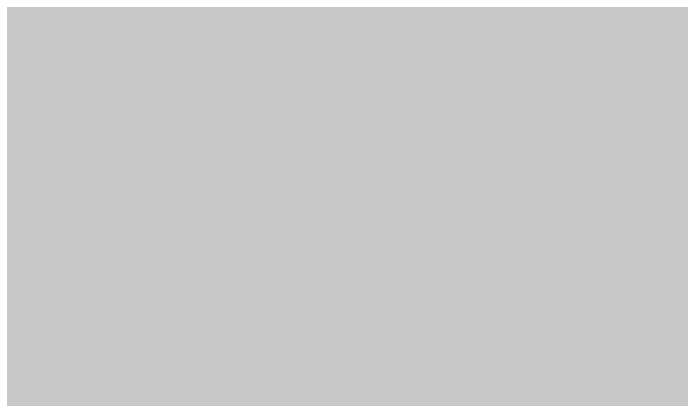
# Model space of a CAD drawing. Header units: inches. Extents: x 288635 to 693176, y 676945 to 1601077.
# Drawn here: x 498765.4 to 498986.4, y 1164093.1 to 1164221 of the extents above; entities that cross this region are included whole.
import ezdxf

# ---------------------------------------------------------------- set-up
doc = ezdxf.new("R2010")
doc.units = ezdxf.units.IN
doc.header["$MEASUREMENT"] = 0

msp = doc.modelspace()

# ---------------------------------------------------------------- hatches: boundary and pattern name
msp.add_hatch(color=256).paths.add_polyline_path([(501093.61, 1169158.9773), (501146.5268, 1169135.9088), (501233.8395, 1169022.1378), (501290.725, 1168908.3667), (501388.621, 1168723.158), (501437.569, 1168551.1785), (501485.1884, 1168357.1109), (501510.5659, 1168193.9694), (501391.5032, 1167512.666), (501219.5237, 1167029.8004), (501060.7734, 1166765.2165), (500637.4392, 1166229.4342), (500632.1475, 1166224.1425), (500233.9488, 1165825.9438), (499863.5314, 1165343.0783), (499546.0307, 1164913.1295), (499461.8134, 1164737.4348), (499286.6873, 1164372.0855), (499193.1252, 1164153.2592), (499144.4418, 1164089.7591), (499143.1088, 1164089.6309), (499139.1501, 1164084.4674), (499029.0832, 1164073.884), (498902.083, 1164012.5006), (498595.1657, 1163830.4669), (498400.432, 1163686.5333), (498359.8374, 1163669.1356), (498355.9819, 1163667.4832), (498383.4986, 1163828.3502), (498423.7153, 1163921.4837), (498491.4488, 1164243.2177), (498513.1187, 1164445.7322), (498601.4663, 1164854.921), (498905.7378, 1165317.9428), (498910.4686, 1165322.381), (498911.0295, 1165323.2345), (499551.3074, 1165923.9076), (500104.9034, 1166489.0911), (500341.1052, 1166865.7584), (500605.6891, 1167480.9159), (500737.981, 1168096.0734), (500743.0396, 1168175.1482), (500756.927, 1168346.7048), (500737.0832, 1168515.377), (500686.1508, 1168645.6845), (500693.296, 1168646.2341), (500691.4425, 1168650.9762), (500755.6006, 1168655.9115), (500765.526, 1168730.3514), (500805.4567, 1168801.6562), (500839.6095, 1168862.6433), (500904.1937, 1168951.831), (500950.7347, 1169016.1019), (500955.3186, 1169020.4162), (500956.0264, 1169021.3936), (501013.4011, 1169075.3934), (501088.3183, 1169153.6856), (501088.4793, 1169153.6154), (501093.61, 1169158.9773)], flags=0)

doc.saveas('drawing.dxf')
